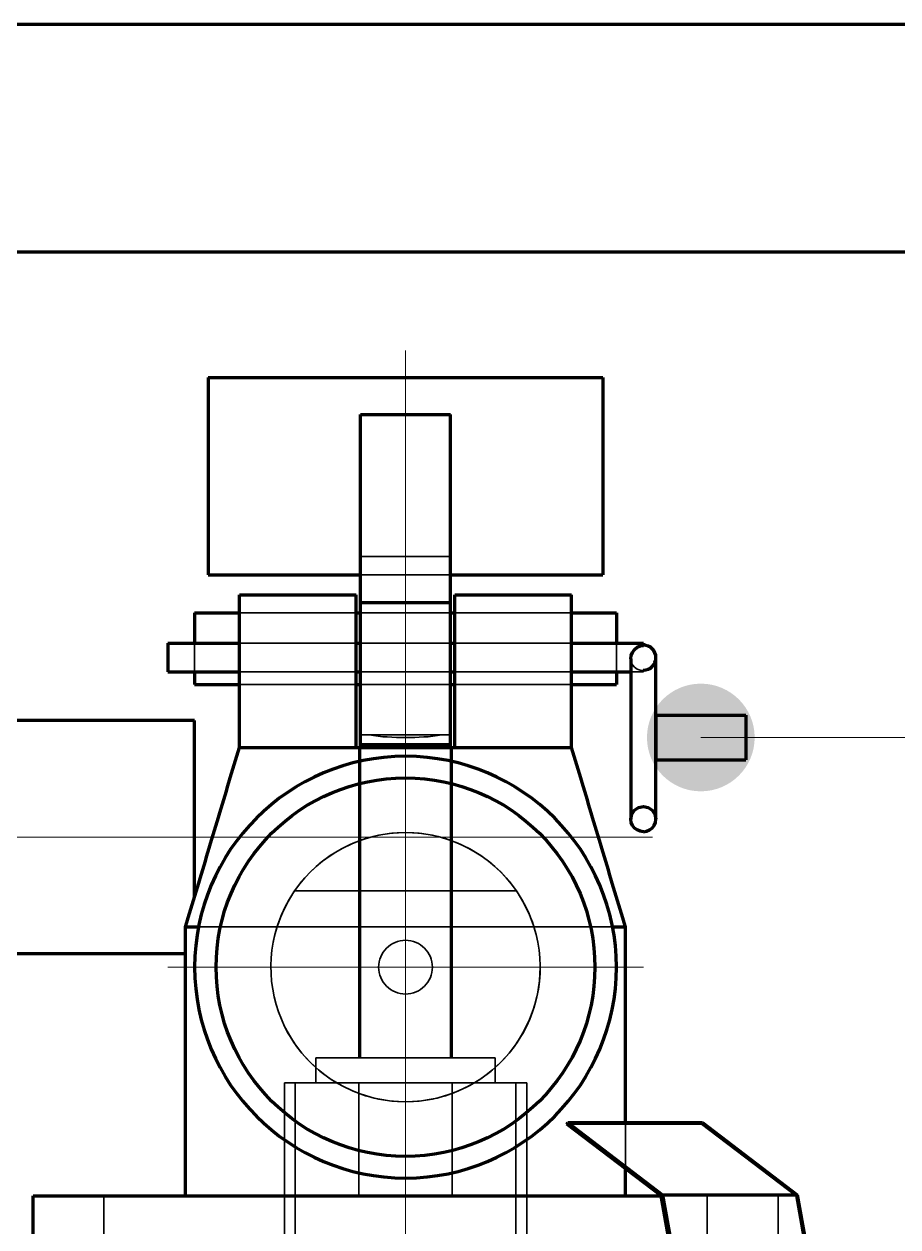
# Model space of a CAD drawing. Header units: millimetres. Extents: x 0 to 2382, y 0 to 420.
# Drawn here: x 152.25 to 161.99, y 332.59 to 346 of the extents above; entities that cross this region are included whole.
import ezdxf

# ---------------------------------------------------------------- set-up
doc = ezdxf.new("R2010")
doc.units = ezdxf.units.MM
doc.linetypes.add('IRAM-E-TRAZOS', pattern=[5, 4, -1])
doc.linetypes.add('IRAM-F-TRAZO-PUNTO', pattern=[20, 15, -2, 1, -2])
for name, color, linetype, lineweight in [('01-VISIBLE', 7, 'CONTINUOUS', 70), ('02-OCULTA', 4, 'IRAM-E-TRAZOS', 35), ('03-EJE', 1, 'IRAM-F-TRAZO-PUNTO', 18), ('08-FINA', 5, 'CONTINUOUS', 18)]:
    doc.layers.add(name, color=color, linetype=linetype, lineweight=lineweight)

msp = doc.modelspace()

# ---------------------------------------------------------------- hatches: boundary and pattern name
at = {"layer": '08-FINA'}
h = msp.add_hatch(color=7, dxfattribs=at)
h.dxf.hatch_style = 1
edge = h.paths.add_edge_path()
edge.add_arc((159.79, 338.048), 0.6, 0, 360)

# ---------------------------------------------------------------- linework, layer by layer
at = {"layer": '01-VISIBLE'}
for p, q in [((145.63, 346), (167.37, 346)), ((145.63, 343.46), (167.37, 343.46)), ((154.3, 342.062), (158.7, 342.062)), ((156, 339.552), (156, 341.649)), ((156, 341.649), (157, 341.649)), ((157, 339.552), (157, 341.649)), ((154.3, 339.862), (156, 339.862)), ((157, 339.862), (158.7, 339.862)), ((154.65, 339.638), (155.95, 339.638)), ((154.65, 337.938), (154.65, 339.638)), ((155.95, 337.938), (155.95, 339.638)), ((157.05, 339.638), (158.35, 339.638)), ((157.05, 337.938), (157.05, 339.638)), ((158.35, 337.938), (158.35, 339.638)), ((156, 337.968), (156, 339.552)), ((156, 339.552), (157, 339.552)), ((157, 337.968), (157, 339.552)), ((154.15, 339.438), (154.65, 339.438)), ((155.95, 339.438), (156, 339.438)), ((157, 339.438), (157.05, 339.438)), ((158.35, 339.438), (158.85, 339.438)), ((153.85, 339.098), (154.65, 339.098)), ((155.95, 339.098), (156, 339.098)), ((157, 339.098), (157.05, 339.098)), ((158.35, 339.098), (159.15, 339.098)), ((153.85, 338.778), (154.65, 338.778)), ((155.95, 338.778), (156, 338.778)), ((157, 338.778), (157.05, 338.778)), ((158.35, 338.778), (159.01, 338.778)), ((154.15, 338.638), (154.65, 338.638)), ((155.95, 338.638), (156, 338.638)), ((157, 338.638), (157.05, 338.638)), ((158.35, 338.638), (158.85, 338.638)), ((159.29, 338.298), (160.29, 338.298)), ((154.15, 338.238), (152.15, 338.238)), ((154.65, 337.938), (155.95, 337.938)), ((155.95, 337.938), (157.05, 337.938)), ((156, 337.968), (157, 337.968)), ((156, 337.938), (156, 337.968)), ((157, 337.938), (157, 337.968)), ((157.05, 337.938), (158.35, 337.938)), ((159.29, 337.798), (160.29, 337.798)), ((154.05, 335.938), (154.193, 335.938)), ((154.05, 332.938), (154.05, 335.938)), ((158.807, 335.938), (158.95, 335.938)), ((158.95, 333.755), (158.95, 335.938)), ((154.05, 335.638), (152.15, 335.638)), ((158.298, 333.738), (158.307, 333.755)), ((159.347, 332.938), (158.298, 333.738)), ((158.307, 333.755), (159.807, 333.755)), ((158.307, 333.755), (159.362, 332.95)), ((159.807, 333.755), (160.862, 332.95)), ((158.95, 332.938), (158.95, 333.241)), ((152.35, 331.738), (152.35, 332.938)), ((159.563, 331.738), (159.347, 332.938)), ((159.362, 332.95), (160.862, 332.95)), ((159.362, 332.95), (159.58, 331.74)), ((160.862, 332.95), (161.08, 331.74))]:
    msp.add_line(p, q, dxfattribs=at)
for points in [[(154.3, 342.062), (154.3, 342.061), (154.3, 342.059), (154.3, 342.057), (154.3, 342.055), (154.3, 342.053), (154.3, 342.052)], [(154.3, 342.052), (154.3, 342.001), (154.3, 341.95), (154.3, 341.899), (154.3, 341.848), (154.3, 341.797), (154.3, 341.746), (154.3, 341.695), (154.3, 341.644), (154.3, 341.593), (154.3, 341.542), (154.3, 341.492), (154.3, 341.441), (154.3, 341.39), (154.3, 341.339), (154.3, 341.288), (154.3, 341.237), (154.3, 341.186), (154.3, 341.135), (154.3, 341.084), (154.3, 341.033), (154.3, 340.982), (154.3, 340.931), (154.3, 340.881), (154.3, 340.83), (154.3, 340.779), (154.3, 340.728), (154.3, 340.677), (154.3, 340.626), (154.3, 340.575), (154.3, 340.524), (154.3, 340.473), (154.3, 340.422), (154.3, 340.371), (154.3, 340.321), (154.3, 340.27), (154.3, 340.219), (154.3, 340.168), (154.3, 340.117), (154.3, 340.066), (154.3, 340.015), (154.3, 339.964), (154.3, 339.913), (154.3, 339.862)], [(158.7, 342.062), (158.7, 342.061), (158.7, 342.059), (158.7, 342.057), (158.7, 342.055), (158.7, 342.053), (158.7, 342.052)], [(158.7, 342.052), (158.7, 342.001), (158.7, 341.95), (158.7, 341.899), (158.7, 341.848), (158.7, 341.797), (158.7, 341.746), (158.7, 341.695), (158.7, 341.644), (158.7, 341.593), (158.7, 341.542), (158.7, 341.492), (158.7, 341.441), (158.7, 341.39), (158.7, 341.339), (158.7, 341.288), (158.7, 341.237), (158.7, 341.186), (158.7, 341.135), (158.7, 341.084), (158.7, 341.033), (158.7, 340.982), (158.7, 340.931), (158.7, 340.881), (158.7, 340.83), (158.7, 340.779), (158.7, 340.728), (158.7, 340.677), (158.7, 340.626), (158.7, 340.575), (158.7, 340.524), (158.7, 340.473), (158.7, 340.422), (158.7, 340.371), (158.7, 340.321), (158.7, 340.27), (158.7, 340.219), (158.7, 340.168), (158.7, 340.117), (158.7, 340.066), (158.7, 340.015), (158.7, 339.964), (158.7, 339.913), (158.7, 339.862)], [(154.15, 339.438), (154.15, 339.382), (154.15, 339.325), (154.15, 339.268), (154.15, 339.212), (154.15, 339.155), (154.15, 339.098)], [(158.85, 339.438), (158.85, 339.382), (158.85, 339.325), (158.85, 339.268), (158.85, 339.212), (158.85, 339.155), (158.85, 339.098)], [(153.85, 339.098), (153.85, 339.045), (153.85, 338.992), (153.85, 338.938), (153.85, 338.885), (153.85, 338.832), (153.85, 338.778)], [(159.15, 339.098), (159.15, 339.094), (159.15, 339.09), (159.15, 339.087), (159.15, 339.083), (159.15, 339.079), (159.15, 339.075)], [(159.15, 339.078), (159.15, 339.082), (159.15, 339.085), (159.15, 339.088), (159.15, 339.092), (159.15, 339.095), (159.15, 339.098)], [(159.01, 338.924), (159.015, 338.961), (159.029, 338.997), (159.05, 339.028), (159.079, 339.053), (159.113, 339.069), (159.15, 339.075)], [(159.01, 338.924), (159.01, 338.873), (159.01, 338.822), (159.01, 338.771), (159.01, 338.72), (159.01, 338.669), (159.01, 338.618), (159.01, 338.567), (159.01, 338.516), (159.01, 338.465), (159.01, 338.414), (159.01, 338.363), (159.01, 338.312), (159.01, 338.261), (159.01, 338.21), (159.01, 338.159), (159.01, 338.108), (159.01, 338.057), (159.01, 338.006), (159.01, 337.955), (159.01, 337.904), (159.01, 337.853), (159.01, 337.802), (159.01, 337.75), (159.01, 337.699), (159.01, 337.648), (159.01, 337.597), (159.01, 337.546), (159.01, 337.495), (159.01, 337.444), (159.01, 337.393), (159.01, 337.342), (159.01, 337.291), (159.01, 337.24), (159.01, 337.189), (159.01, 337.138)], [(159.29, 337.138), (159.29, 337.19), (159.29, 337.241), (159.29, 337.293), (159.29, 337.344), (159.29, 337.395), (159.29, 337.447), (159.29, 337.498), (159.29, 337.55), (159.29, 337.601), (159.29, 337.653), (159.29, 337.704), (159.29, 337.755), (159.29, 337.807), (159.29, 337.858), (159.29, 337.91), (159.29, 337.961), (159.29, 338.013), (159.29, 338.064), (159.29, 338.115), (159.29, 338.167), (159.29, 338.218), (159.29, 338.27), (159.29, 338.321), (159.29, 338.373), (159.29, 338.424), (159.29, 338.475), (159.29, 338.527), (159.29, 338.578), (159.29, 338.63), (159.29, 338.681), (159.29, 338.733), (159.29, 338.784), (159.29, 338.835), (159.29, 338.887), (159.29, 338.938)], [(154.15, 338.778), (154.15, 338.755), (154.15, 338.732), (154.15, 338.708), (154.15, 338.685), (154.15, 338.662), (154.15, 338.638)], [(158.85, 338.778), (158.85, 338.755), (158.85, 338.732), (158.85, 338.708), (158.85, 338.685), (158.85, 338.662), (158.85, 338.638)], [(159.01, 338.778), (159.01, 338.727), (159.01, 338.676), (159.01, 338.624), (159.01, 338.573), (159.01, 338.522), (159.01, 338.471), (159.01, 338.419), (159.01, 338.368), (159.01, 338.317), (159.01, 338.266), (159.01, 338.214), (159.01, 338.163), (159.01, 338.112), (159.01, 338.061), (159.01, 338.009), (159.01, 337.958), (159.01, 337.907), (159.01, 337.856), (159.01, 337.804), (159.01, 337.753), (159.01, 337.702), (159.01, 337.651), (159.01, 337.599), (159.01, 337.548), (159.01, 337.497), (159.01, 337.446), (159.01, 337.394), (159.01, 337.343), (159.01, 337.292), (159.01, 337.241), (159.01, 337.189), (159.01, 337.138)], [(159.29, 338.298), (159.29, 338.248), (159.29, 338.198), (159.29, 338.148), (159.29, 338.098), (159.29, 338.048), (159.29, 337.998), (159.29, 337.948), (159.29, 337.898), (159.29, 337.848), (159.29, 337.798)], [(160.29, 338.298), (160.29, 338.248), (160.29, 338.198), (160.29, 338.148), (160.29, 338.098), (160.29, 338.048), (160.29, 337.998), (160.29, 337.948), (160.29, 337.898), (160.29, 337.848), (160.29, 337.798)], [(154.15, 336.272), (154.15, 336.322), (154.15, 336.372), (154.15, 336.423), (154.15, 336.473), (154.15, 336.524), (154.15, 336.574), (154.15, 336.625), (154.15, 336.675), (154.15, 336.725), (154.15, 336.776), (154.15, 336.826), (154.15, 336.877), (154.15, 336.927), (154.15, 336.978), (154.15, 337.028), (154.15, 337.078), (154.15, 337.129), (154.15, 337.179), (154.15, 337.23), (154.15, 337.28), (154.15, 337.331), (154.15, 337.381), (154.15, 337.431), (154.15, 337.482), (154.15, 337.532), (154.15, 337.583), (154.15, 337.633), (154.15, 337.684), (154.15, 337.734), (154.15, 337.784), (154.15, 337.835), (154.15, 337.885), (154.15, 337.936), (154.15, 337.986), (154.15, 338.037), (154.15, 338.087), (154.15, 338.137), (154.15, 338.188), (154.15, 338.238)], [(154.05, 335.938), (154.065, 335.987), (154.079, 336.036), (154.094, 336.085), (154.109, 336.133), (154.123, 336.182), (154.138, 336.231), (154.152, 336.28), (154.167, 336.328), (154.182, 336.377), (154.196, 336.426), (154.211, 336.475), (154.226, 336.524), (154.24, 336.572), (154.255, 336.621), (154.27, 336.67), (154.284, 336.719), (154.299, 336.767), (154.313, 336.816), (154.328, 336.865), (154.343, 336.914), (154.357, 336.963), (154.372, 337.011), (154.387, 337.06), (154.401, 337.109), (154.416, 337.158), (154.43, 337.207), (154.445, 337.255), (154.46, 337.304), (154.474, 337.353), (154.489, 337.402), (154.504, 337.45), (154.518, 337.499), (154.533, 337.548), (154.548, 337.597), (154.562, 337.646), (154.577, 337.694), (154.591, 337.743), (154.606, 337.792), (154.621, 337.841), (154.635, 337.889), (154.65, 337.938)], [(158.95, 335.938), (158.935, 335.987), (158.921, 336.036), (158.906, 336.085), (158.891, 336.133), (158.877, 336.182), (158.862, 336.231), (158.848, 336.28), (158.833, 336.328), (158.818, 336.377), (158.804, 336.426), (158.789, 336.475), (158.774, 336.524), (158.76, 336.572), (158.745, 336.621), (158.73, 336.67), (158.716, 336.719), (158.701, 336.767), (158.687, 336.816), (158.672, 336.865), (158.657, 336.914), (158.643, 336.963), (158.628, 337.011), (158.613, 337.06), (158.599, 337.109), (158.584, 337.158), (158.57, 337.207), (158.555, 337.255), (158.54, 337.304), (158.526, 337.353), (158.511, 337.402), (158.496, 337.45), (158.482, 337.499), (158.467, 337.548), (158.452, 337.597), (158.438, 337.646), (158.423, 337.694), (158.409, 337.743), (158.394, 337.792), (158.379, 337.841), (158.365, 337.889), (158.35, 337.938)], [(159.01, 337.138), (159.021, 337.192), (159.051, 337.237), (159.096, 337.268), (159.15, 337.278), (159.204, 337.268), (159.249, 337.237), (159.279, 337.192), (159.29, 337.138)], [(159.15, 336.998), (159.114, 337.003), (159.08, 337.017), (159.051, 337.039), (159.029, 337.068), (159.015, 337.102), (159.01, 337.138)], [(159.15, 336.998), (159.186, 337.003), (159.22, 337.017), (159.249, 337.039), (159.271, 337.068), (159.285, 337.102), (159.29, 337.138)], [(152.35, 332.938), (152.4, 332.938), (152.451, 332.938), (152.501, 332.938), (152.551, 332.938), (152.602, 332.938), (152.652, 332.938), (152.702, 332.938), (152.753, 332.938), (152.803, 332.938), (152.853, 332.938), (152.904, 332.938), (152.954, 332.938), (153.004, 332.938), (153.055, 332.938), (153.105, 332.938), (153.155, 332.938), (153.206, 332.938), (153.256, 332.938), (153.306, 332.938), (153.357, 332.938), (153.407, 332.938), (153.457, 332.938), (153.508, 332.938), (153.558, 332.938), (153.608, 332.938), (153.659, 332.938), (153.709, 332.938), (153.759, 332.938), (153.81, 332.938), (153.86, 332.938), (153.91, 332.938), (153.961, 332.938), (154.011, 332.938), (154.061, 332.938), (154.112, 332.938), (154.162, 332.938), (154.212, 332.938), (154.263, 332.938), (154.313, 332.938), (154.363, 332.938), (154.414, 332.938), (154.464, 332.938), (154.514, 332.938), (154.565, 332.938), (154.615, 332.938), (154.665, 332.938), (154.716, 332.938), (154.766, 332.938), (154.816, 332.938), (154.867, 332.938), (154.917, 332.938), (154.967, 332.938), (155.018, 332.938), (155.068, 332.938), (155.118, 332.938), (155.169, 332.938), (155.219, 332.938), (155.269, 332.938), (155.32, 332.938), (155.37, 332.938), (155.42, 332.938), (155.471, 332.938), (155.521, 332.938), (155.571, 332.938), (155.622, 332.938), (155.672, 332.938), (155.722, 332.938), (155.773, 332.938), (155.823, 332.938), (155.873, 332.938), (155.924, 332.938), (155.974, 332.938), (156.024, 332.938), (156.075, 332.938), (156.125, 332.938), (156.175, 332.938), (156.226, 332.938), (156.276, 332.938), (156.326, 332.938), (156.377, 332.938), (156.427, 332.938), (156.477, 332.938), (156.528, 332.938), (156.578, 332.938), (156.628, 332.938), (156.679, 332.938), (156.729, 332.938), (156.78, 332.938), (156.83, 332.938), (156.88, 332.938), (156.931, 332.938), (156.981, 332.938), (157.031, 332.938), (157.082, 332.938), (157.132, 332.938), (157.182, 332.938), (157.233, 332.938), (157.283, 332.938), (157.333, 332.938), (157.384, 332.938), (157.434, 332.938), (157.484, 332.938), (157.535, 332.938), (157.585, 332.938), (157.635, 332.938), (157.686, 332.938), (157.736, 332.938), (157.786, 332.938), (157.837, 332.938), (157.887, 332.938), (157.937, 332.938), (157.988, 332.938), (158.038, 332.938), (158.088, 332.938), (158.139, 332.938), (158.189, 332.938), (158.239, 332.938), (158.29, 332.938), (158.34, 332.938), (158.39, 332.938), (158.441, 332.938), (158.491, 332.938), (158.541, 332.938), (158.592, 332.938), (158.642, 332.938), (158.692, 332.938), (158.743, 332.938), (158.793, 332.938), (158.843, 332.938), (158.894, 332.938), (158.944, 332.938), (158.994, 332.938), (159.045, 332.938), (159.095, 332.938), (159.145, 332.938), (159.196, 332.938), (159.246, 332.938), (159.296, 332.938), (159.347, 332.938)]]:
    msp.add_lwpolyline(points, dxfattribs=at)
msp.add_circle((156.5, 335.488), 2.11, dxfattribs=at)
for centre, radius, start, end in [((159.15, 338.938), 0.14, -90, 90), ((156.5, 335.488), 2.35, 90, -90), ((156.5, 335.488), 2.35, -90, 90)]:
    msp.add_arc(centre, radius, start, end, dxfattribs=at)
at = {"layer": '02-OCULTA'}
for p, q in [((156, 337.968), (156, 340.065)), ((156, 340.065), (157, 340.065)), ((157, 337.968), (157, 340.065)), ((156, 339.862), (157, 339.862)), ((154.65, 337.938), (154.65, 339.638)), ((154.65, 339.638), (155.95, 339.638)), ((155.95, 337.938), (155.95, 339.638)), ((157.05, 337.938), (157.05, 339.638)), ((157.05, 339.638), (158.35, 339.638)), ((158.35, 337.938), (158.35, 339.638)), ((154.65, 339.438), (155.95, 339.438)), ((154.65, 339.438), (155.95, 339.438)), ((156, 339.438), (157, 339.438)), ((156, 339.438), (157, 339.438)), ((157.05, 339.438), (158.35, 339.438)), ((157.05, 339.438), (158.35, 339.438)), ((154.65, 339.098), (155.95, 339.098)), ((154.65, 339.098), (155.95, 339.098)), ((156, 339.098), (157, 339.098)), ((156, 339.098), (157, 339.098)), ((157.05, 339.098), (158.35, 339.098)), ((157.05, 339.098), (158.35, 339.098)), ((154.65, 338.778), (155.95, 338.778)), ((154.65, 338.778), (155.95, 338.778)), ((156, 338.778), (157, 338.778)), ((156, 338.778), (157, 338.778)), ((157.05, 338.778), (158.35, 338.778)), ((157.05, 338.778), (158.35, 338.778)), ((159.01, 338.778), (159.15, 338.778)), ((154.65, 338.638), (155.95, 338.638)), ((154.65, 338.638), (155.95, 338.638)), ((156, 338.638), (157, 338.638)), ((156, 338.638), (157, 338.638)), ((157.05, 338.638), (158.35, 338.638)), ((157.05, 338.638), (158.35, 338.638)), ((156, 337.968), (156, 338.077)), ((156.906, 338.077), (156.094, 338.077)), ((157, 337.968), (157, 338.077)), ((155.95, 337.938), (154.65, 337.938)), ((157.05, 337.938), (155.95, 337.938)), ((155.98, 334.477), (155.98, 337.938)), ((156, 334.477), (156, 337.938)), ((157, 334.477), (157, 337.938)), ((157.02, 334.477), (157.02, 337.938)), ((158.35, 337.938), (157.05, 337.938)), ((154.55, 335.938), (154.05, 335.938)), ((154.05, 332.938), (154.05, 335.938)), ((154.193, 335.938), (154.55, 335.938)), ((154.55, 335.938), (155.069, 335.938)), ((154.55, 335.938), (158.45, 335.938)), ((157.931, 335.938), (158.45, 335.938)), ((158.45, 335.938), (158.807, 335.938)), ((158.95, 335.938), (158.45, 335.938)), ((158.95, 332.938), (158.95, 335.938)), ((155.5, 334.197), (155.5, 334.477)), ((157.5, 334.197), (157.5, 334.477)), ((155.15, 330.697), (155.15, 334.197)), ((155.27, 330.697), (155.27, 334.197)), ((155.98, 332.938), (155.98, 334.197)), ((157.02, 332.938), (157.02, 334.197)), ((157.73, 330.697), (157.73, 334.197)), ((157.85, 330.697), (157.85, 334.197)), ((158.298, 333.738), (159.798, 333.738)), ((158.95, 333.241), (158.95, 333.755)), ((159.798, 333.738), (159.807, 333.755)), ((160.847, 332.938), (159.798, 333.738)), ((153.14, 331.738), (153.14, 332.938)), ((154.55, 332.938), (158.45, 332.938)), ((154.55, 332.938), (158.45, 332.938)), ((159.347, 332.938), (160.847, 332.938)), ((159.86, 331.738), (159.86, 332.938)), ((160.65, 331.738), (160.65, 332.938)), ((161.063, 331.738), (160.847, 332.938))]:
    msp.add_line(p, q, dxfattribs=at)
for points in [[(154.3, 339.862), (154.3, 339.912), (154.3, 339.962), (154.3, 340.012), (154.3, 340.062), (154.3, 340.112), (154.3, 340.162), (154.3, 340.212), (154.3, 340.262), (154.3, 340.312), (154.3, 340.362), (154.3, 340.412), (154.3, 340.462), (154.3, 340.512), (154.3, 340.562), (154.3, 340.612), (154.3, 340.662), (154.3, 340.712), (154.3, 340.762), (154.3, 340.812), (154.3, 340.862), (154.3, 340.912), (154.3, 340.962), (154.3, 341.012), (154.3, 341.062), (154.3, 341.112), (154.3, 341.162), (154.3, 341.212), (154.3, 341.262), (154.3, 341.312), (154.3, 341.362), (154.3, 341.412), (154.3, 341.462), (154.3, 341.512), (154.3, 341.562), (154.3, 341.612), (154.3, 341.662), (154.3, 341.712), (154.3, 341.762), (154.3, 341.812), (154.3, 341.862), (154.3, 341.912), (154.3, 341.962), (154.3, 342.012), (154.3, 342.062)], [(158.7, 339.862), (158.7, 339.912), (158.7, 339.962), (158.7, 340.012), (158.7, 340.062), (158.7, 340.112), (158.7, 340.162), (158.7, 340.212), (158.7, 340.262), (158.7, 340.312), (158.7, 340.362), (158.7, 340.412), (158.7, 340.462), (158.7, 340.512), (158.7, 340.562), (158.7, 340.612), (158.7, 340.662), (158.7, 340.712), (158.7, 340.762), (158.7, 340.812), (158.7, 340.862), (158.7, 340.912), (158.7, 340.962), (158.7, 341.012), (158.7, 341.062), (158.7, 341.112), (158.7, 341.162), (158.7, 341.212), (158.7, 341.262), (158.7, 341.312), (158.7, 341.362), (158.7, 341.412), (158.7, 341.462), (158.7, 341.512), (158.7, 341.562), (158.7, 341.612), (158.7, 341.662), (158.7, 341.712), (158.7, 341.762), (158.7, 341.812), (158.7, 341.862), (158.7, 341.912), (158.7, 341.962), (158.7, 342.012), (158.7, 342.062)], [(156, 341.649), (156, 341.598), (156, 341.547), (156, 341.496), (156, 341.445), (156, 341.394), (156, 341.343), (156, 341.292), (156, 341.241), (156, 341.189), (156, 341.138), (156, 341.087), (156, 341.036), (156, 340.985), (156, 340.934), (156, 340.883), (156, 340.832), (156, 340.781), (156, 340.729), (156, 340.678), (156, 340.627), (156, 340.576), (156, 340.525), (156, 340.474), (156, 340.423), (156, 340.372), (156, 340.321), (156, 340.269), (156, 340.218), (156, 340.167), (156, 340.116), (156, 340.065)], [(157, 341.649), (157, 341.598), (157, 341.547), (157, 341.496), (157, 341.445), (157, 341.394), (157, 341.343), (157, 341.292), (157, 341.241), (157, 341.189), (157, 341.138), (157, 341.087), (157, 341.036), (157, 340.985), (157, 340.934), (157, 340.883), (157, 340.832), (157, 340.781), (157, 340.729), (157, 340.678), (157, 340.627), (157, 340.576), (157, 340.525), (157, 340.474), (157, 340.423), (157, 340.372), (157, 340.321), (157, 340.269), (157, 340.218), (157, 340.167), (157, 340.116), (157, 340.065)], [(154.15, 338.638), (154.15, 338.688), (154.15, 338.738), (154.15, 338.788), (154.15, 338.838), (154.15, 338.888), (154.15, 338.938), (154.15, 338.988), (154.15, 339.038), (154.15, 339.088), (154.15, 339.138), (154.15, 339.188), (154.15, 339.238), (154.15, 339.288), (154.15, 339.338), (154.15, 339.388), (154.15, 339.438)], [(154.65, 339.438), (154.65, 339.388), (154.65, 339.338), (154.65, 339.288), (154.65, 339.238), (154.65, 339.188), (154.65, 339.138), (154.65, 339.088), (154.65, 339.038), (154.65, 338.988), (154.65, 338.938), (154.65, 338.888), (154.65, 338.838), (154.65, 338.788), (154.65, 338.738), (154.65, 338.688), (154.65, 338.638)], [(154.65, 338.638), (154.65, 338.688), (154.65, 338.738), (154.65, 338.788), (154.65, 338.838), (154.65, 338.888), (154.65, 338.938), (154.65, 338.988), (154.65, 339.038), (154.65, 339.088), (154.65, 339.138), (154.65, 339.188), (154.65, 339.238), (154.65, 339.288), (154.65, 339.338), (154.65, 339.388), (154.65, 339.438)], [(155.95, 339.438), (155.95, 339.388), (155.95, 339.338), (155.95, 339.288), (155.95, 339.238), (155.95, 339.188), (155.95, 339.138), (155.95, 339.088), (155.95, 339.038), (155.95, 338.988), (155.95, 338.938), (155.95, 338.888), (155.95, 338.838), (155.95, 338.788), (155.95, 338.738), (155.95, 338.688), (155.95, 338.638)], [(155.95, 338.638), (155.95, 338.688), (155.95, 338.738), (155.95, 338.788), (155.95, 338.838), (155.95, 338.888), (155.95, 338.938), (155.95, 338.988), (155.95, 339.038), (155.95, 339.088), (155.95, 339.138), (155.95, 339.188), (155.95, 339.238), (155.95, 339.288), (155.95, 339.338), (155.95, 339.388), (155.95, 339.438)], [(156, 339.438), (156, 339.388), (156, 339.338), (156, 339.288), (156, 339.238), (156, 339.188), (156, 339.138), (156, 339.088), (156, 339.038), (156, 338.988), (156, 338.938), (156, 338.888), (156, 338.838), (156, 338.788), (156, 338.738), (156, 338.688), (156, 338.638)], [(156, 338.638), (156, 338.688), (156, 338.738), (156, 338.788), (156, 338.838), (156, 338.888), (156, 338.938), (156, 338.988), (156, 339.038), (156, 339.088), (156, 339.138), (156, 339.188), (156, 339.238), (156, 339.288), (156, 339.338), (156, 339.388), (156, 339.438)], [(157, 339.438), (157, 339.388), (157, 339.338), (157, 339.288), (157, 339.238), (157, 339.188), (157, 339.138), (157, 339.088), (157, 339.038), (157, 338.988), (157, 338.938), (157, 338.888), (157, 338.838), (157, 338.788), (157, 338.738), (157, 338.688), (157, 338.638)], [(157, 338.638), (157, 338.688), (157, 338.738), (157, 338.788), (157, 338.838), (157, 338.888), (157, 338.938), (157, 338.988), (157, 339.038), (157, 339.088), (157, 339.138), (157, 339.188), (157, 339.238), (157, 339.288), (157, 339.338), (157, 339.388), (157, 339.438)], [(157.05, 339.438), (157.05, 339.388), (157.05, 339.338), (157.05, 339.288), (157.05, 339.238), (157.05, 339.188), (157.05, 339.138), (157.05, 339.088), (157.05, 339.038), (157.05, 338.988), (157.05, 338.938), (157.05, 338.888), (157.05, 338.838), (157.05, 338.788), (157.05, 338.738), (157.05, 338.688), (157.05, 338.638)], [(157.05, 338.638), (157.05, 338.688), (157.05, 338.738), (157.05, 338.788), (157.05, 338.838), (157.05, 338.888), (157.05, 338.938), (157.05, 338.988), (157.05, 339.038), (157.05, 339.088), (157.05, 339.138), (157.05, 339.188), (157.05, 339.238), (157.05, 339.288), (157.05, 339.338), (157.05, 339.388), (157.05, 339.438)], [(158.35, 339.438), (158.35, 339.388), (158.35, 339.338), (158.35, 339.288), (158.35, 339.238), (158.35, 339.188), (158.35, 339.138), (158.35, 339.088), (158.35, 339.038), (158.35, 338.988), (158.35, 338.938), (158.35, 338.888), (158.35, 338.838), (158.35, 338.788), (158.35, 338.738), (158.35, 338.688), (158.35, 338.638)], [(158.35, 338.638), (158.35, 338.688), (158.35, 338.738), (158.35, 338.788), (158.35, 338.838), (158.35, 338.888), (158.35, 338.938), (158.35, 338.988), (158.35, 339.038), (158.35, 339.088), (158.35, 339.138), (158.35, 339.188), (158.35, 339.238), (158.35, 339.288), (158.35, 339.338), (158.35, 339.388), (158.35, 339.438)], [(158.85, 338.638), (158.85, 338.688), (158.85, 338.738), (158.85, 338.788), (158.85, 338.838), (158.85, 338.888), (158.85, 338.938), (158.85, 338.988), (158.85, 339.038), (158.85, 339.088), (158.85, 339.138), (158.85, 339.188), (158.85, 339.238), (158.85, 339.288), (158.85, 339.338), (158.85, 339.388), (158.85, 339.438)], [(153.85, 338.778), (153.85, 338.832), (153.85, 338.885), (153.85, 338.938), (153.85, 338.992), (153.85, 339.045), (153.85, 339.098)], [(154.15, 339.098), (154.15, 339.045), (154.15, 338.992), (154.15, 338.938), (154.15, 338.885), (154.15, 338.832), (154.15, 338.778)], [(154.65, 339.098), (154.65, 339.045), (154.65, 338.992), (154.65, 338.938), (154.65, 338.885), (154.65, 338.832), (154.65, 338.778)], [(154.65, 338.778), (154.65, 338.832), (154.65, 338.885), (154.65, 338.938), (154.65, 338.992), (154.65, 339.045), (154.65, 339.098)], [(155.95, 339.098), (155.95, 339.045), (155.95, 338.992), (155.95, 338.938), (155.95, 338.885), (155.95, 338.832), (155.95, 338.778)], [(155.95, 338.778), (155.95, 338.832), (155.95, 338.885), (155.95, 338.938), (155.95, 338.992), (155.95, 339.045), (155.95, 339.098)], [(156, 339.098), (156, 339.045), (156, 338.992), (156, 338.938), (156, 338.885), (156, 338.832), (156, 338.778)], [(156, 338.778), (156, 338.832), (156, 338.885), (156, 338.938), (156, 338.992), (156, 339.045), (156, 339.098)], [(157, 339.098), (157, 339.045), (157, 338.992), (157, 338.938), (157, 338.885), (157, 338.832), (157, 338.778)], [(157, 338.778), (157, 338.832), (157, 338.885), (157, 338.938), (157, 338.992), (157, 339.045), (157, 339.098)], [(157.05, 339.098), (157.05, 339.045), (157.05, 338.992), (157.05, 338.938), (157.05, 338.885), (157.05, 338.832), (157.05, 338.778)], [(157.05, 338.778), (157.05, 338.832), (157.05, 338.885), (157.05, 338.938), (157.05, 338.992), (157.05, 339.045), (157.05, 339.098)], [(158.35, 339.098), (158.35, 339.045), (158.35, 338.992), (158.35, 338.938), (158.35, 338.885), (158.35, 338.832), (158.35, 338.778)], [(158.35, 338.778), (158.35, 338.832), (158.35, 338.885), (158.35, 338.938), (158.35, 338.992), (158.35, 339.045), (158.35, 339.098)], [(158.85, 339.098), (158.85, 339.045), (158.85, 338.992), (158.85, 338.938), (158.85, 338.885), (158.85, 338.832), (158.85, 338.778)], [(159.15, 339.075), (159.15, 339.075), (159.15, 339.076), (159.15, 339.077), (159.15, 339.077), (159.15, 339.078), (159.15, 339.078)], [(159.15, 339.075), (159.15, 339.075), (159.15, 339.076), (159.15, 339.077), (159.15, 339.077), (159.15, 339.078), (159.15, 339.078)], [(159.15, 339.078), (159.15, 339.078), (159.15, 339.077), (159.15, 339.077), (159.15, 339.076), (159.15, 339.075), (159.15, 339.075)], [(159.01, 338.924), (159.015, 338.961), (159.029, 338.997), (159.05, 339.028), (159.079, 339.053), (159.113, 339.069), (159.15, 339.075)], [(159.15, 338.795), (159.115, 338.799), (159.081, 338.81), (159.052, 338.83), (159.029, 338.857), (159.015, 338.889), (159.01, 338.924)], [(159.15, 338.795), (159.115, 338.799), (159.081, 338.81), (159.052, 338.83), (159.029, 338.857), (159.015, 338.889), (159.01, 338.924)], [(159.01, 338.924), (159.01, 338.9), (159.01, 338.875), (159.01, 338.851), (159.01, 338.827), (159.01, 338.803), (159.01, 338.778)], [(159.29, 337.138), (159.29, 337.19), (159.29, 337.241), (159.29, 337.293), (159.29, 337.344), (159.29, 337.395), (159.29, 337.447), (159.29, 337.498), (159.29, 337.55), (159.29, 337.601), (159.29, 337.653), (159.29, 337.704), (159.29, 337.755), (159.29, 337.807), (159.29, 337.858), (159.29, 337.91), (159.29, 337.961), (159.29, 338.013), (159.29, 338.064), (159.29, 338.115), (159.29, 338.167), (159.29, 338.218), (159.29, 338.27), (159.29, 338.321), (159.29, 338.373), (159.29, 338.424), (159.29, 338.475), (159.29, 338.527), (159.29, 338.578), (159.29, 338.63), (159.29, 338.681), (159.29, 338.733), (159.29, 338.784), (159.29, 338.835), (159.29, 338.887), (159.29, 338.938)], [(159.15, 338.798), (159.15, 338.798), (159.15, 338.797), (159.15, 338.797), (159.15, 338.796), (159.15, 338.795), (159.15, 338.795)], [(159.15, 338.795), (159.15, 338.795), (159.15, 338.796), (159.15, 338.797), (159.15, 338.797), (159.15, 338.798), (159.15, 338.798)], [(159.15, 338.795), (159.15, 338.792), (159.15, 338.789), (159.15, 338.787), (159.15, 338.784), (159.15, 338.781), (159.15, 338.778)], [(159.15, 338.778), (159.15, 338.781), (159.15, 338.784), (159.15, 338.787), (159.15, 338.789), (159.15, 338.792), (159.15, 338.795)], [(159.29, 337.798), (159.29, 337.848), (159.29, 337.898), (159.29, 337.948), (159.29, 337.998), (159.29, 338.048), (159.29, 338.098), (159.29, 338.148), (159.29, 338.198), (159.29, 338.248), (159.29, 338.298)], [(160.29, 337.798), (160.29, 337.848), (160.29, 337.898), (160.29, 337.948), (160.29, 337.998), (160.29, 338.048), (160.29, 338.098), (160.29, 338.148), (160.29, 338.198), (160.29, 338.248), (160.29, 338.298)], [(154.15, 338.238), (154.15, 338.188), (154.15, 338.137), (154.15, 338.087), (154.15, 338.037), (154.15, 337.986), (154.15, 337.936), (154.15, 337.885), (154.15, 337.835), (154.15, 337.784), (154.15, 337.734), (154.15, 337.684), (154.15, 337.633), (154.15, 337.583), (154.15, 337.532), (154.15, 337.482), (154.15, 337.431), (154.15, 337.381), (154.15, 337.331), (154.15, 337.28), (154.15, 337.23), (154.15, 337.179), (154.15, 337.129), (154.15, 337.078), (154.15, 337.028), (154.15, 336.978), (154.15, 336.927), (154.15, 336.877), (154.15, 336.826), (154.15, 336.776), (154.15, 336.725), (154.15, 336.675), (154.15, 336.625), (154.15, 336.574), (154.15, 336.524), (154.15, 336.473), (154.15, 336.423), (154.15, 336.372), (154.15, 336.322), (154.15, 336.272)], [(157, 338.077), (156.95, 338.077), (156.9, 338.077), (156.85, 338.077), (156.8, 338.077), (156.75, 338.077), (156.7, 338.077), (156.65, 338.077), (156.6, 338.077), (156.55, 338.077), (156.5, 338.077), (156.45, 338.077), (156.4, 338.077), (156.35, 338.077), (156.3, 338.077), (156.25, 338.077), (156.2, 338.077), (156.15, 338.077), (156.1, 338.077), (156.05, 338.077), (156, 338.077)], [(156, 338.077), (156.05, 338.077), (156.1, 338.077), (156.15, 338.077), (156.2, 338.077), (156.25, 338.077), (156.3, 338.077), (156.35, 338.077), (156.4, 338.077), (156.45, 338.077), (156.5, 338.077), (156.55, 338.077), (156.6, 338.077), (156.65, 338.077), (156.7, 338.077), (156.75, 338.077), (156.8, 338.077), (156.85, 338.077), (156.9, 338.077), (156.95, 338.077), (157, 338.077)], [(156.094, 338.077), (156.144, 338.069), (156.195, 338.062), (156.246, 338.057), (156.296, 338.054), (156.347, 338.051), (156.398, 338.049), (156.449, 338.048), (156.5, 338.048), (156.551, 338.048), (156.602, 338.049), (156.653, 338.051), (156.704, 338.054), (156.754, 338.057), (156.805, 338.062), (156.856, 338.069), (156.906, 338.077)], [(156.094, 338.077), (156.145, 338.077), (156.196, 338.077), (156.246, 338.077), (156.297, 338.077), (156.348, 338.077), (156.399, 338.077), (156.449, 338.077), (156.5, 338.077), (156.551, 338.077), (156.601, 338.077), (156.652, 338.077), (156.703, 338.077), (156.754, 338.077), (156.804, 338.077), (156.855, 338.077), (156.906, 338.077)], [(154.05, 335.938), (154.065, 335.987), (154.079, 336.036), (154.094, 336.085), (154.109, 336.133), (154.123, 336.182), (154.138, 336.231), (154.152, 336.28), (154.167, 336.328), (154.182, 336.377), (154.196, 336.426), (154.211, 336.475), (154.226, 336.524), (154.24, 336.572), (154.255, 336.621), (154.27, 336.67), (154.284, 336.719), (154.299, 336.767), (154.313, 336.816), (154.328, 336.865), (154.343, 336.914), (154.357, 336.963), (154.372, 337.011), (154.387, 337.06), (154.401, 337.109), (154.416, 337.158), (154.43, 337.207), (154.445, 337.255), (154.46, 337.304), (154.474, 337.353), (154.489, 337.402), (154.504, 337.45), (154.518, 337.499), (154.533, 337.548), (154.548, 337.597), (154.562, 337.646), (154.577, 337.694), (154.591, 337.743), (154.606, 337.792), (154.621, 337.841), (154.635, 337.889), (154.65, 337.938)], [(157.02, 337.938), (156.968, 337.938), (156.916, 337.938), (156.864, 337.938), (156.812, 337.938), (156.76, 337.938), (156.708, 337.938), (156.656, 337.938), (156.604, 337.938), (156.552, 337.938), (156.5, 337.938), (156.448, 337.938), (156.396, 337.938), (156.344, 337.938), (156.292, 337.938), (156.24, 337.938), (156.188, 337.938), (156.136, 337.938), (156.084, 337.938), (156.032, 337.938), (155.98, 337.938)], [(155.98, 337.938), (156.032, 337.938), (156.084, 337.938), (156.136, 337.938), (156.188, 337.938), (156.24, 337.938), (156.292, 337.938), (156.344, 337.938), (156.396, 337.938), (156.448, 337.938), (156.5, 337.938), (156.552, 337.938), (156.604, 337.938), (156.656, 337.938), (156.708, 337.938), (156.76, 337.938), (156.812, 337.938), (156.864, 337.938), (156.916, 337.938), (156.968, 337.938), (157.02, 337.938)], [(158.95, 335.938), (158.935, 335.987), (158.921, 336.036), (158.906, 336.085), (158.891, 336.133), (158.877, 336.182), (158.862, 336.231), (158.848, 336.28), (158.833, 336.328), (158.818, 336.377), (158.804, 336.426), (158.789, 336.475), (158.774, 336.524), (158.76, 336.572), (158.745, 336.621), (158.73, 336.67), (158.716, 336.719), (158.701, 336.767), (158.687, 336.816), (158.672, 336.865), (158.657, 336.914), (158.643, 336.963), (158.628, 337.011), (158.613, 337.06), (158.599, 337.109), (158.584, 337.158), (158.57, 337.207), (158.555, 337.255), (158.54, 337.304), (158.526, 337.353), (158.511, 337.402), (158.496, 337.45), (158.482, 337.499), (158.467, 337.548), (158.452, 337.597), (158.438, 337.646), (158.423, 337.694), (158.409, 337.743), (158.394, 337.792), (158.379, 337.841), (158.365, 337.889), (158.35, 337.938)], [(154.05, 335.938), (154.067, 335.994), (154.083, 336.049), (154.1, 336.105), (154.117, 336.16), (154.133, 336.216), (154.15, 336.272)], [(154.05, 335.938), (154.067, 335.994), (154.083, 336.049), (154.1, 336.105), (154.117, 336.16), (154.133, 336.216), (154.15, 336.272)], [(155.069, 335.938), (155.087, 335.991), (155.107, 336.043), (155.128, 336.095), (155.152, 336.145), (155.177, 336.195), (155.204, 336.244), (155.233, 336.292), (155.264, 336.338)], [(157.736, 336.338), (157.685, 336.338), (157.635, 336.338), (157.585, 336.338), (157.534, 336.338), (157.484, 336.338), (157.433, 336.338), (157.383, 336.338), (157.332, 336.338), (157.282, 336.338), (157.231, 336.338), (157.181, 336.338), (157.131, 336.338), (157.08, 336.338), (157.03, 336.338), (156.979, 336.338), (156.929, 336.338), (156.878, 336.338), (156.828, 336.338), (156.777, 336.338), (156.727, 336.338), (156.677, 336.338), (156.626, 336.338), (156.576, 336.338), (156.525, 336.338), (156.475, 336.338), (156.424, 336.338), (156.374, 336.338), (156.323, 336.338), (156.273, 336.338), (156.223, 336.338), (156.172, 336.338), (156.122, 336.338), (156.071, 336.338), (156.021, 336.338), (155.97, 336.338), (155.92, 336.338), (155.869, 336.338), (155.819, 336.338), (155.769, 336.338), (155.718, 336.338), (155.668, 336.338), (155.617, 336.338), (155.567, 336.338), (155.516, 336.338), (155.466, 336.338), (155.415, 336.338), (155.365, 336.338), (155.315, 336.338), (155.264, 336.338)], [(157.736, 336.338), (157.767, 336.292), (157.796, 336.244), (157.823, 336.195), (157.848, 336.145), (157.872, 336.095), (157.893, 336.043), (157.913, 335.991), (157.931, 335.938)], [(154.05, 335.938), (154.1, 335.938), (154.15, 335.938), (154.2, 335.938), (154.25, 335.938), (154.3, 335.938), (154.35, 335.938), (154.4, 335.938), (154.45, 335.938), (154.5, 335.938), (154.55, 335.938)], [(154.05, 335.638), (154.05, 335.688), (154.05, 335.738), (154.05, 335.788), (154.05, 335.838), (154.05, 335.888), (154.05, 335.938)], [(154.05, 335.938), (154.05, 335.888), (154.05, 335.838), (154.05, 335.788), (154.05, 335.738), (154.05, 335.688), (154.05, 335.638)], [(154.05, 335.938), (154.1, 335.938), (154.15, 335.938), (154.2, 335.938), (154.25, 335.938), (154.3, 335.938), (154.35, 335.938), (154.4, 335.938), (154.45, 335.938), (154.5, 335.938), (154.55, 335.938)], [(158.95, 335.938), (158.9, 335.938), (158.85, 335.938), (158.8, 335.938), (158.75, 335.938), (158.7, 335.938), (158.65, 335.938), (158.6, 335.938), (158.55, 335.938), (158.5, 335.938), (158.45, 335.938)], [(158.95, 335.938), (158.9, 335.938), (158.85, 335.938), (158.8, 335.938), (158.75, 335.938), (158.7, 335.938), (158.65, 335.938), (158.6, 335.938), (158.55, 335.938), (158.5, 335.938), (158.45, 335.938)], [(157.5, 334.477), (157.45, 334.477), (157.4, 334.477), (157.35, 334.477), (157.3, 334.477), (157.25, 334.477), (157.2, 334.477), (157.15, 334.477), (157.1, 334.477), (157.05, 334.477), (157, 334.477), (156.95, 334.477), (156.9, 334.477), (156.85, 334.477), (156.8, 334.477), (156.75, 334.477), (156.7, 334.477), (156.65, 334.477), (156.6, 334.477), (156.55, 334.477), (156.5, 334.477), (156.45, 334.477), (156.4, 334.477), (156.35, 334.477), (156.3, 334.477), (156.25, 334.477), (156.2, 334.477), (156.15, 334.477), (156.1, 334.477), (156.05, 334.477), (156, 334.477), (155.95, 334.477), (155.9, 334.477), (155.85, 334.477), (155.8, 334.477), (155.75, 334.477), (155.7, 334.477), (155.65, 334.477), (155.6, 334.477), (155.55, 334.477), (155.5, 334.477)], [(155.5, 334.477), (155.55, 334.477), (155.6, 334.477), (155.65, 334.477), (155.7, 334.477), (155.75, 334.477), (155.8, 334.477), (155.85, 334.477), (155.9, 334.477), (155.95, 334.477), (156, 334.477), (156.05, 334.477), (156.1, 334.477), (156.15, 334.477), (156.2, 334.477), (156.25, 334.477), (156.3, 334.477), (156.35, 334.477), (156.4, 334.477), (156.45, 334.477), (156.5, 334.477), (156.55, 334.477), (156.6, 334.477), (156.65, 334.477), (156.7, 334.477), (156.75, 334.477), (156.8, 334.477), (156.85, 334.477), (156.9, 334.477), (156.95, 334.477), (157, 334.477), (157.05, 334.477), (157.1, 334.477), (157.15, 334.477), (157.2, 334.477), (157.25, 334.477), (157.3, 334.477), (157.35, 334.477), (157.4, 334.477), (157.45, 334.477), (157.5, 334.477)], [(157.02, 334.477), (156.968, 334.477), (156.916, 334.477), (156.864, 334.477), (156.812, 334.477), (156.76, 334.477), (156.708, 334.477), (156.656, 334.477), (156.604, 334.477), (156.552, 334.477), (156.5, 334.477), (156.448, 334.477), (156.396, 334.477), (156.344, 334.477), (156.292, 334.477), (156.24, 334.477), (156.188, 334.477), (156.136, 334.477), (156.084, 334.477), (156.032, 334.477), (155.98, 334.477)], [(155.98, 334.477), (156.032, 334.477), (156.084, 334.477), (156.136, 334.477), (156.188, 334.477), (156.24, 334.477), (156.292, 334.477), (156.344, 334.477), (156.396, 334.477), (156.448, 334.477), (156.5, 334.477), (156.552, 334.477), (156.604, 334.477), (156.656, 334.477), (156.708, 334.477), (156.76, 334.477), (156.812, 334.477), (156.864, 334.477), (156.916, 334.477), (156.968, 334.477), (157.02, 334.477)], [(157, 334.477), (156.95, 334.477), (156.9, 334.477), (156.85, 334.477), (156.8, 334.477), (156.75, 334.477), (156.7, 334.477), (156.65, 334.477), (156.6, 334.477), (156.55, 334.477), (156.5, 334.477), (156.45, 334.477), (156.4, 334.477), (156.35, 334.477), (156.3, 334.477), (156.25, 334.477), (156.2, 334.477), (156.15, 334.477), (156.1, 334.477), (156.05, 334.477), (156, 334.477)], [(156, 334.477), (156.05, 334.477), (156.1, 334.477), (156.15, 334.477), (156.2, 334.477), (156.25, 334.477), (156.3, 334.477), (156.35, 334.477), (156.4, 334.477), (156.45, 334.477), (156.5, 334.477), (156.55, 334.477), (156.6, 334.477), (156.65, 334.477), (156.7, 334.477), (156.75, 334.477), (156.8, 334.477), (156.85, 334.477), (156.9, 334.477), (156.95, 334.477), (157, 334.477)], [(157.85, 334.197), (157.8, 334.197), (157.75, 334.197), (157.7, 334.197), (157.65, 334.197), (157.6, 334.197), (157.55, 334.197), (157.5, 334.197), (157.45, 334.197), (157.4, 334.197), (157.35, 334.197), (157.3, 334.197), (157.25, 334.197), (157.2, 334.197), (157.15, 334.197), (157.1, 334.197), (157.05, 334.197), (157, 334.197), (156.95, 334.197), (156.9, 334.197), (156.85, 334.197), (156.8, 334.197), (156.75, 334.197), (156.7, 334.197), (156.65, 334.197), (156.6, 334.197), (156.55, 334.197), (156.5, 334.197), (156.45, 334.197), (156.4, 334.197), (156.35, 334.197), (156.3, 334.197), (156.25, 334.197), (156.2, 334.197), (156.15, 334.197), (156.1, 334.197), (156.05, 334.197), (156, 334.197), (155.95, 334.197), (155.9, 334.197), (155.85, 334.197), (155.8, 334.197), (155.75, 334.197), (155.7, 334.197), (155.65, 334.197), (155.6, 334.197), (155.55, 334.197), (155.5, 334.197), (155.45, 334.197), (155.4, 334.197), (155.35, 334.197), (155.3, 334.197), (155.25, 334.197), (155.2, 334.197), (155.15, 334.197)], [(155.15, 334.197), (155.2, 334.197), (155.25, 334.197), (155.3, 334.197), (155.35, 334.197), (155.4, 334.197), (155.45, 334.197), (155.5, 334.197), (155.55, 334.197), (155.6, 334.197), (155.65, 334.197), (155.7, 334.197), (155.75, 334.197), (155.8, 334.197), (155.85, 334.197), (155.9, 334.197), (155.95, 334.197), (156, 334.197), (156.05, 334.197), (156.1, 334.197), (156.15, 334.197), (156.2, 334.197), (156.25, 334.197), (156.3, 334.197), (156.35, 334.197), (156.4, 334.197), (156.45, 334.197), (156.5, 334.197), (156.55, 334.197), (156.6, 334.197), (156.65, 334.197), (156.7, 334.197), (156.75, 334.197), (156.8, 334.197), (156.85, 334.197), (156.9, 334.197), (156.95, 334.197), (157, 334.197), (157.05, 334.197), (157.1, 334.197), (157.15, 334.197), (157.2, 334.197), (157.25, 334.197), (157.3, 334.197), (157.35, 334.197), (157.4, 334.197), (157.45, 334.197), (157.5, 334.197), (157.55, 334.197), (157.6, 334.197), (157.65, 334.197), (157.7, 334.197), (157.75, 334.197), (157.8, 334.197), (157.85, 334.197)], [(157.73, 334.197), (157.68, 334.197), (157.63, 334.197), (157.579, 334.197), (157.529, 334.197), (157.479, 334.197), (157.429, 334.197), (157.379, 334.197), (157.328, 334.197), (157.278, 334.197), (157.228, 334.197), (157.178, 334.197), (157.128, 334.197), (157.077, 334.197), (157.027, 334.197), (156.977, 334.197), (156.927, 334.197), (156.877, 334.197), (156.826, 334.197), (156.776, 334.197), (156.726, 334.197), (156.676, 334.197), (156.626, 334.197), (156.575, 334.197), (156.525, 334.197), (156.475, 334.197), (156.425, 334.197), (156.374, 334.197), (156.324, 334.197), (156.274, 334.197), (156.224, 334.197), (156.174, 334.197), (156.123, 334.197), (156.073, 334.197), (156.023, 334.197), (155.973, 334.197), (155.923, 334.197), (155.872, 334.197), (155.822, 334.197), (155.772, 334.197), (155.722, 334.197), (155.672, 334.197), (155.621, 334.197), (155.571, 334.197), (155.521, 334.197), (155.471, 334.197), (155.421, 334.197), (155.37, 334.197), (155.32, 334.197), (155.27, 334.197)], [(155.27, 334.197), (155.32, 334.197), (155.37, 334.197), (155.421, 334.197), (155.471, 334.197), (155.521, 334.197), (155.571, 334.197), (155.621, 334.197), (155.672, 334.197), (155.722, 334.197), (155.772, 334.197), (155.822, 334.197), (155.872, 334.197), (155.923, 334.197), (155.973, 334.197), (156.023, 334.197), (156.073, 334.197), (156.123, 334.197), (156.174, 334.197), (156.224, 334.197), (156.274, 334.197), (156.324, 334.197), (156.374, 334.197), (156.425, 334.197), (156.475, 334.197), (156.525, 334.197), (156.575, 334.197), (156.626, 334.197), (156.676, 334.197), (156.726, 334.197), (156.776, 334.197), (156.826, 334.197), (156.877, 334.197), (156.927, 334.197), (156.977, 334.197), (157.027, 334.197), (157.077, 334.197), (157.128, 334.197), (157.178, 334.197), (157.228, 334.197), (157.278, 334.197), (157.328, 334.197), (157.379, 334.197), (157.429, 334.197), (157.479, 334.197), (157.529, 334.197), (157.579, 334.197), (157.63, 334.197), (157.68, 334.197), (157.73, 334.197)], [(157.5, 334.197), (157.45, 334.197), (157.4, 334.197), (157.35, 334.197), (157.3, 334.197), (157.25, 334.197), (157.2, 334.197), (157.15, 334.197), (157.1, 334.197), (157.05, 334.197), (157, 334.197), (156.95, 334.197), (156.9, 334.197), (156.85, 334.197), (156.8, 334.197), (156.75, 334.197), (156.7, 334.197), (156.65, 334.197), (156.6, 334.197), (156.55, 334.197), (156.5, 334.197), (156.45, 334.197), (156.4, 334.197), (156.35, 334.197), (156.3, 334.197), (156.25, 334.197), (156.2, 334.197), (156.15, 334.197), (156.1, 334.197), (156.05, 334.197), (156, 334.197), (155.95, 334.197), (155.9, 334.197), (155.85, 334.197), (155.8, 334.197), (155.75, 334.197), (155.7, 334.197), (155.65, 334.197), (155.6, 334.197), (155.55, 334.197), (155.5, 334.197)], [(155.5, 334.197), (155.55, 334.197), (155.6, 334.197), (155.65, 334.197), (155.7, 334.197), (155.75, 334.197), (155.8, 334.197), (155.85, 334.197), (155.9, 334.197), (155.95, 334.197), (156, 334.197), (156.05, 334.197), (156.1, 334.197), (156.15, 334.197), (156.2, 334.197), (156.25, 334.197), (156.3, 334.197), (156.35, 334.197), (156.4, 334.197), (156.45, 334.197), (156.5, 334.197), (156.55, 334.197), (156.6, 334.197), (156.65, 334.197), (156.7, 334.197), (156.75, 334.197), (156.8, 334.197), (156.85, 334.197), (156.9, 334.197), (156.95, 334.197), (157, 334.197), (157.05, 334.197), (157.1, 334.197), (157.15, 334.197), (157.2, 334.197), (157.25, 334.197), (157.3, 334.197), (157.35, 334.197), (157.4, 334.197), (157.45, 334.197), (157.5, 334.197)], [(157.02, 334.197), (156.968, 334.197), (156.916, 334.197), (156.864, 334.197), (156.812, 334.197), (156.76, 334.197), (156.708, 334.197), (156.656, 334.197), (156.604, 334.197), (156.552, 334.197), (156.5, 334.197), (156.448, 334.197), (156.396, 334.197), (156.344, 334.197), (156.292, 334.197), (156.24, 334.197), (156.188, 334.197), (156.136, 334.197), (156.084, 334.197), (156.032, 334.197), (155.98, 334.197)], [(155.98, 334.197), (156.032, 334.197), (156.084, 334.197), (156.136, 334.197), (156.188, 334.197), (156.24, 334.197), (156.292, 334.197), (156.344, 334.197), (156.396, 334.197), (156.448, 334.197), (156.5, 334.197), (156.552, 334.197), (156.604, 334.197), (156.656, 334.197), (156.708, 334.197), (156.76, 334.197), (156.812, 334.197), (156.864, 334.197), (156.916, 334.197), (156.968, 334.197), (157.02, 334.197)], [(160.65, 332.938), (160.6, 332.938), (160.55, 332.938), (160.5, 332.938), (160.45, 332.938), (160.4, 332.938), (160.35, 332.938), (160.3, 332.938), (160.25, 332.938), (160.2, 332.938), (160.15, 332.938), (160.1, 332.938), (160.05, 332.938), (160, 332.938), (159.95, 332.938), (159.9, 332.938), (159.85, 332.938), (159.8, 332.938), (159.75, 332.938), (159.7, 332.938), (159.65, 332.938), (159.6, 332.938), (159.55, 332.938), (159.5, 332.938), (159.45, 332.938), (159.4, 332.938), (159.35, 332.938), (159.3, 332.938), (159.25, 332.938), (159.2, 332.938), (159.15, 332.938), (159.1, 332.938), (159.05, 332.938), (159, 332.938), (158.95, 332.938), (158.9, 332.938), (158.85, 332.938), (158.8, 332.938), (158.75, 332.938), (158.7, 332.938), (158.65, 332.938), (158.6, 332.938), (158.55, 332.938), (158.5, 332.938), (158.45, 332.938), (158.4, 332.938), (158.35, 332.938), (158.3, 332.938), (158.25, 332.938), (158.2, 332.938), (158.15, 332.938), (158.1, 332.938), (158.05, 332.938), (158, 332.938), (157.95, 332.938), (157.9, 332.938), (157.85, 332.938), (157.8, 332.938), (157.75, 332.938), (157.7, 332.938), (157.65, 332.938), (157.6, 332.938), (157.55, 332.938), (157.5, 332.938), (157.45, 332.938), (157.4, 332.938), (157.35, 332.938), (157.3, 332.938), (157.25, 332.938), (157.2, 332.938), (157.15, 332.938), (157.1, 332.938), (157.05, 332.938), (157, 332.938), (156.95, 332.938), (156.9, 332.938), (156.85, 332.938), (156.8, 332.938), (156.75, 332.938), (156.7, 332.938), (156.65, 332.938), (156.6, 332.938), (156.55, 332.938), (156.5, 332.938), (156.45, 332.938), (156.4, 332.938), (156.35, 332.938), (156.3, 332.938), (156.25, 332.938), (156.2, 332.938), (156.15, 332.938), (156.1, 332.938), (156.05, 332.938), (156, 332.938), (155.95, 332.938), (155.9, 332.938), (155.85, 332.938), (155.8, 332.938), (155.75, 332.938), (155.7, 332.938), (155.65, 332.938), (155.6, 332.938), (155.55, 332.938), (155.5, 332.938), (155.45, 332.938), (155.4, 332.938), (155.35, 332.938), (155.3, 332.938), (155.25, 332.938), (155.2, 332.938), (155.15, 332.938), (155.1, 332.938), (155.05, 332.938), (155, 332.938), (154.95, 332.938), (154.9, 332.938), (154.85, 332.938), (154.8, 332.938), (154.75, 332.938), (154.7, 332.938), (154.65, 332.938), (154.6, 332.938), (154.55, 332.938), (154.5, 332.938), (154.45, 332.938), (154.4, 332.938), (154.35, 332.938), (154.3, 332.938), (154.25, 332.938), (154.2, 332.938), (154.15, 332.938), (154.1, 332.938), (154.05, 332.938), (154, 332.938), (153.95, 332.938), (153.9, 332.938), (153.85, 332.938), (153.8, 332.938), (153.75, 332.938), (153.7, 332.938), (153.65, 332.938), (153.6, 332.938), (153.55, 332.938), (153.5, 332.938), (153.45, 332.938), (153.4, 332.938), (153.35, 332.938), (153.3, 332.938), (153.25, 332.938), (153.2, 332.938), (153.15, 332.938), (153.1, 332.938), (153.05, 332.938), (153, 332.938), (152.95, 332.938), (152.9, 332.938), (152.85, 332.938), (152.8, 332.938), (152.75, 332.938), (152.7, 332.938), (152.65, 332.938), (152.6, 332.938), (152.55, 332.938), (152.5, 332.938), (152.45, 332.938), (152.4, 332.938), (152.35, 332.938)], [(159.86, 332.938), (159.81, 332.938), (159.76, 332.938), (159.71, 332.938), (159.659, 332.938), (159.609, 332.938), (159.559, 332.938), (159.509, 332.938), (159.459, 332.938), (159.409, 332.938), (159.359, 332.938), (159.308, 332.938), (159.258, 332.938), (159.208, 332.938), (159.158, 332.938), (159.108, 332.938), (159.058, 332.938), (159.007, 332.938), (158.957, 332.938), (158.907, 332.938), (158.857, 332.938), (158.807, 332.938), (158.757, 332.938), (158.707, 332.938), (158.656, 332.938), (158.606, 332.938), (158.556, 332.938), (158.506, 332.938), (158.456, 332.938), (158.406, 332.938), (158.356, 332.938), (158.305, 332.938), (158.255, 332.938), (158.205, 332.938), (158.155, 332.938), (158.105, 332.938), (158.055, 332.938), (158.004, 332.938), (157.954, 332.938), (157.904, 332.938), (157.854, 332.938), (157.804, 332.938), (157.754, 332.938), (157.704, 332.938), (157.653, 332.938), (157.603, 332.938), (157.553, 332.938), (157.503, 332.938), (157.453, 332.938), (157.403, 332.938), (157.353, 332.938), (157.302, 332.938), (157.252, 332.938), (157.202, 332.938), (157.152, 332.938), (157.102, 332.938), (157.052, 332.938), (157.001, 332.938), (156.951, 332.938), (156.901, 332.938), (156.851, 332.938), (156.801, 332.938), (156.751, 332.938), (156.701, 332.938), (156.65, 332.938), (156.6, 332.938), (156.55, 332.938), (156.5, 332.938), (156.45, 332.938), (156.4, 332.938), (156.35, 332.938), (156.299, 332.938), (156.249, 332.938), (156.199, 332.938), (156.149, 332.938), (156.099, 332.938), (156.049, 332.938), (155.999, 332.938), (155.948, 332.938), (155.898, 332.938), (155.848, 332.938), (155.798, 332.938), (155.748, 332.938), (155.698, 332.938), (155.647, 332.938), (155.597, 332.938), (155.547, 332.938), (155.497, 332.938), (155.447, 332.938), (155.397, 332.938), (155.347, 332.938), (155.296, 332.938), (155.246, 332.938), (155.196, 332.938), (155.146, 332.938), (155.096, 332.938), (155.046, 332.938), (154.996, 332.938), (154.945, 332.938), (154.895, 332.938), (154.845, 332.938), (154.795, 332.938), (154.745, 332.938), (154.695, 332.938), (154.644, 332.938), (154.594, 332.938), (154.544, 332.938), (154.494, 332.938), (154.444, 332.938), (154.394, 332.938), (154.344, 332.938), (154.293, 332.938), (154.243, 332.938), (154.193, 332.938), (154.143, 332.938), (154.093, 332.938), (154.043, 332.938), (153.993, 332.938), (153.942, 332.938), (153.892, 332.938), (153.842, 332.938), (153.792, 332.938), (153.742, 332.938), (153.692, 332.938), (153.641, 332.938), (153.591, 332.938), (153.541, 332.938), (153.491, 332.938), (153.441, 332.938), (153.391, 332.938), (153.341, 332.938), (153.29, 332.938), (153.24, 332.938), (153.19, 332.938), (153.14, 332.938)], [(153.14, 332.938), (153.19, 332.938), (153.24, 332.938), (153.29, 332.938), (153.341, 332.938), (153.391, 332.938), (153.441, 332.938), (153.491, 332.938), (153.541, 332.938), (153.591, 332.938), (153.641, 332.938), (153.692, 332.938), (153.742, 332.938), (153.792, 332.938), (153.842, 332.938), (153.892, 332.938), (153.942, 332.938), (153.993, 332.938), (154.043, 332.938), (154.093, 332.938), (154.143, 332.938), (154.193, 332.938), (154.243, 332.938), (154.293, 332.938), (154.344, 332.938), (154.394, 332.938), (154.444, 332.938), (154.494, 332.938), (154.544, 332.938), (154.594, 332.938), (154.644, 332.938), (154.695, 332.938), (154.745, 332.938), (154.795, 332.938), (154.845, 332.938), (154.895, 332.938), (154.945, 332.938), (154.996, 332.938), (155.046, 332.938), (155.096, 332.938), (155.146, 332.938), (155.196, 332.938), (155.246, 332.938), (155.296, 332.938), (155.347, 332.938), (155.397, 332.938), (155.447, 332.938), (155.497, 332.938), (155.547, 332.938), (155.597, 332.938), (155.647, 332.938), (155.698, 332.938), (155.748, 332.938), (155.798, 332.938), (155.848, 332.938), (155.898, 332.938), (155.948, 332.938), (155.999, 332.938), (156.049, 332.938), (156.099, 332.938), (156.149, 332.938), (156.199, 332.938), (156.249, 332.938), (156.299, 332.938), (156.35, 332.938), (156.4, 332.938), (156.45, 332.938), (156.5, 332.938), (156.55, 332.938), (156.6, 332.938), (156.65, 332.938), (156.701, 332.938), (156.751, 332.938), (156.801, 332.938), (156.851, 332.938), (156.901, 332.938), (156.951, 332.938), (157.001, 332.938), (157.052, 332.938), (157.102, 332.938), (157.152, 332.938), (157.202, 332.938), (157.252, 332.938), (157.302, 332.938), (157.353, 332.938), (157.403, 332.938), (157.453, 332.938), (157.503, 332.938), (157.553, 332.938), (157.603, 332.938), (157.653, 332.938), (157.704, 332.938), (157.754, 332.938), (157.804, 332.938), (157.854, 332.938), (157.904, 332.938), (157.954, 332.938), (158.004, 332.938), (158.055, 332.938), (158.105, 332.938), (158.155, 332.938), (158.205, 332.938), (158.255, 332.938), (158.305, 332.938), (158.356, 332.938), (158.406, 332.938), (158.456, 332.938), (158.506, 332.938), (158.556, 332.938), (158.606, 332.938), (158.656, 332.938), (158.707, 332.938), (158.757, 332.938), (158.807, 332.938), (158.857, 332.938), (158.907, 332.938), (158.957, 332.938), (159.007, 332.938), (159.058, 332.938), (159.108, 332.938), (159.158, 332.938), (159.208, 332.938), (159.258, 332.938), (159.308, 332.938), (159.359, 332.938), (159.409, 332.938), (159.459, 332.938), (159.509, 332.938), (159.559, 332.938), (159.609, 332.938), (159.659, 332.938), (159.71, 332.938), (159.76, 332.938), (159.81, 332.938), (159.86, 332.938)], [(154.05, 332.938), (154.1, 332.938), (154.15, 332.938), (154.2, 332.938), (154.25, 332.938), (154.3, 332.938), (154.35, 332.938), (154.4, 332.938), (154.45, 332.938), (154.5, 332.938), (154.55, 332.938)], [(154.05, 332.938), (154.1, 332.938), (154.15, 332.938), (154.2, 332.938), (154.25, 332.938), (154.3, 332.938), (154.35, 332.938), (154.4, 332.938), (154.45, 332.938), (154.5, 332.938), (154.55, 332.938)], [(157.02, 332.938), (156.968, 332.938), (156.916, 332.938), (156.864, 332.938), (156.812, 332.938), (156.76, 332.938), (156.708, 332.938), (156.656, 332.938), (156.604, 332.938), (156.552, 332.938), (156.5, 332.938), (156.448, 332.938), (156.396, 332.938), (156.344, 332.938), (156.292, 332.938), (156.24, 332.938), (156.188, 332.938), (156.136, 332.938), (156.084, 332.938), (156.032, 332.938), (155.98, 332.938)], [(155.98, 332.938), (156.032, 332.938), (156.084, 332.938), (156.136, 332.938), (156.188, 332.938), (156.24, 332.938), (156.292, 332.938), (156.344, 332.938), (156.396, 332.938), (156.448, 332.938), (156.5, 332.938), (156.552, 332.938), (156.604, 332.938), (156.656, 332.938), (156.708, 332.938), (156.76, 332.938), (156.812, 332.938), (156.864, 332.938), (156.916, 332.938), (156.968, 332.938), (157.02, 332.938)], [(158.95, 332.938), (158.9, 332.938), (158.85, 332.938), (158.8, 332.938), (158.75, 332.938), (158.7, 332.938), (158.65, 332.938), (158.6, 332.938), (158.55, 332.938), (158.5, 332.938), (158.45, 332.938)], [(158.95, 332.938), (158.9, 332.938), (158.85, 332.938), (158.8, 332.938), (158.75, 332.938), (158.7, 332.938), (158.65, 332.938), (158.6, 332.938), (158.55, 332.938), (158.5, 332.938), (158.45, 332.938)], [(159.347, 332.938), (159.397, 332.938), (159.447, 332.938), (159.497, 332.938), (159.547, 332.938), (159.597, 332.938), (159.647, 332.938), (159.698, 332.938), (159.748, 332.938), (159.798, 332.938), (159.848, 332.938), (159.898, 332.938), (159.948, 332.938), (159.998, 332.938), (160.048, 332.938), (160.099, 332.938), (160.149, 332.938), (160.199, 332.938), (160.249, 332.938), (160.299, 332.938), (160.349, 332.938), (160.399, 332.938), (160.449, 332.938), (160.5, 332.938), (160.55, 332.938), (160.6, 332.938), (160.65, 332.938)]]:
    msp.add_lwpolyline(points, dxfattribs=at)
for radius in [2.35, 1.5, 0.3, 0.3]:
    msp.add_circle((156.5, 335.488), radius, dxfattribs=at)
for start, end in [(34.5181, 145.4819), (162.5424, -90), (-90, 17.4576)]:
    msp.add_arc((156.5, 335.488), 1.5, start, end, dxfattribs=at)
at = {"layer": '03-EJE'}
for p, q in [((156.5, 212.41), (156.5, 342.362)), ((156.5, 332.838), (156.5, 338.138)), ((150.75, 336.938), (159.25, 336.938)), ((153.85, 335.488), (159.15, 335.488))]:
    msp.add_line(p, q, dxfattribs=at)
at = {"layer": '08-FINA'}
msp.add_line((204, 338.048), (159.79, 338.048), dxfattribs=at)

doc.saveas('drawing.dxf')
